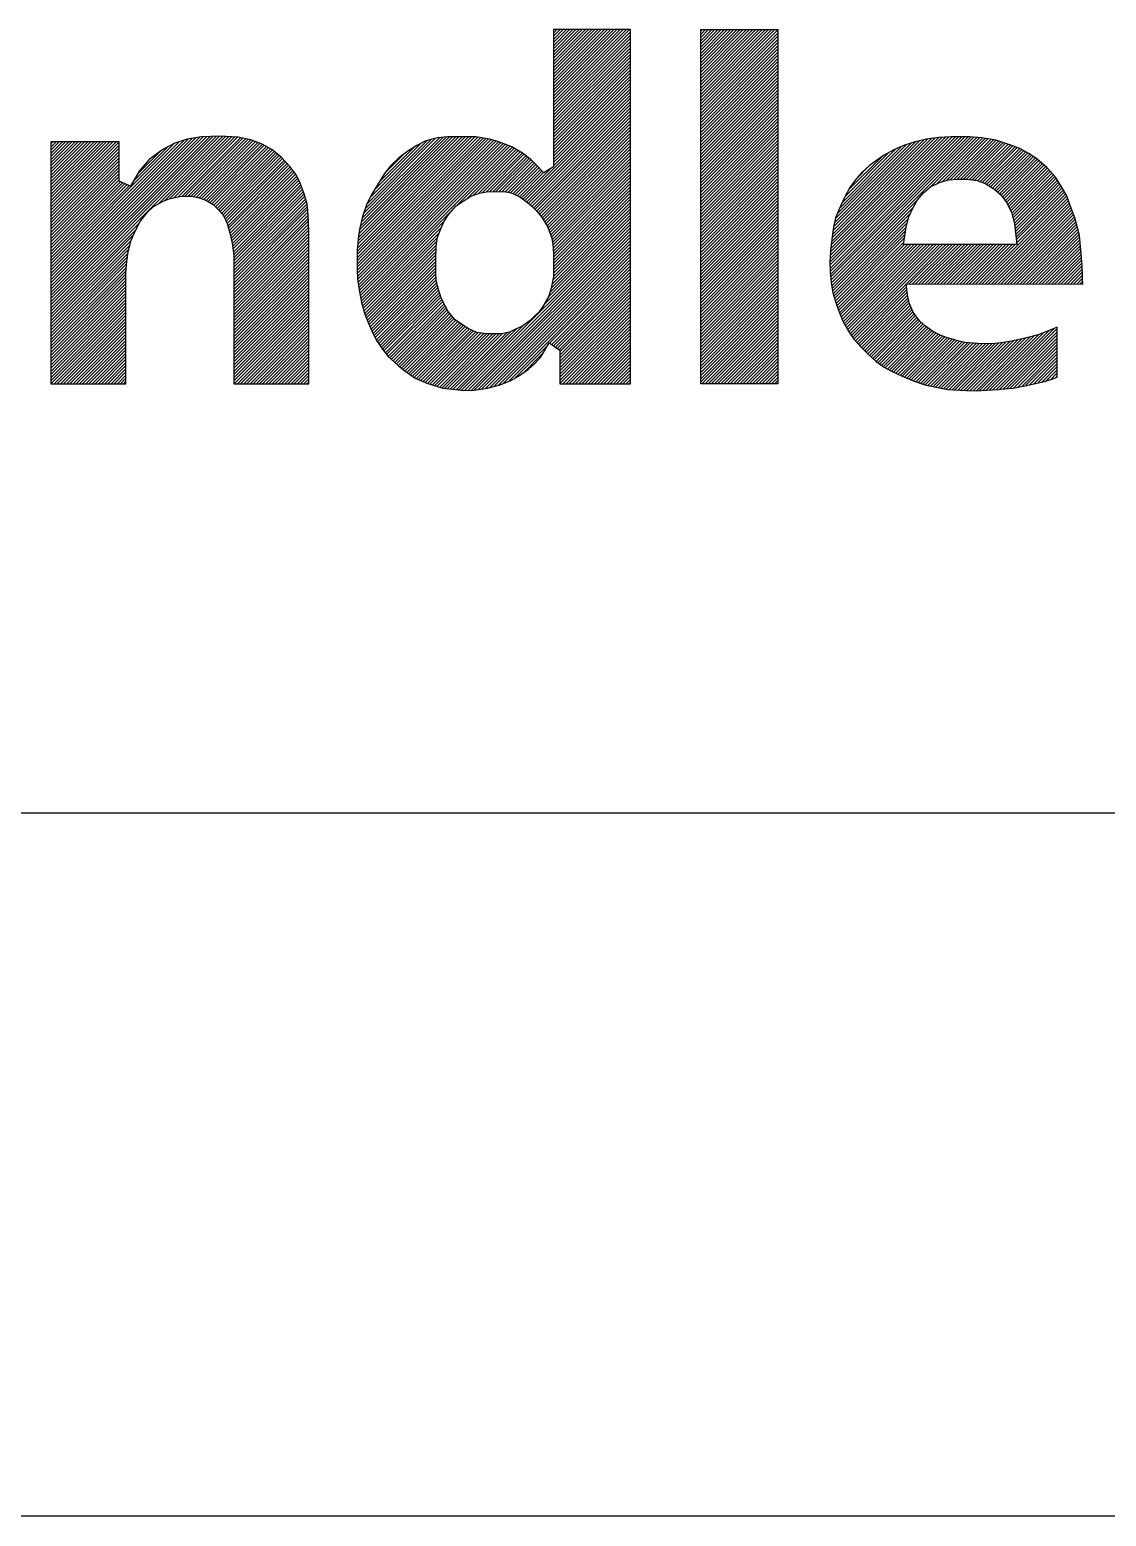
# Paper-space layout 'ldTemplatePARS001R3OrderA3BWPP03 (2)' of a CAD drawing. Header units: millimetres. Extents: x 302 to 722, y -383 to -86.
# Drawn here: x 646.81 to 654.46, y -383 to -372.43 of the extents above; entities that cross this region are included whole.
import ezdxf

# ---------------------------------------------------------------- set-up
doc = ezdxf.new("R2010")
doc.units = ezdxf.units.MM
for name, color, linetype in [('AM_9', 253, 'Continuous'), ('DXF', 7, 'Continuous'), ('DXF_FETT', 7, 'Continuous'), ('INF_F05_F08', 7, 'Continuous')]:
    doc.layers.add(name, color=color, linetype=linetype)
doc.layers.add('LDShaft-AM_0', color=7, linetype='Continuous', lineweight=50)
doc.layers.add('LDShaft-AM_6', color=2, linetype='Continuous', lineweight=35)

# ---------------------------------------------------------------- blocks, each defined once
blk = doc.blocks.new('LOGO_SCHINDLER_25MM')
at = {"layer": 'AM_9'}
for p, q in [((15.179, 6.906), (15.179, 5.931)), ((15.726, 6.906), (15.179, 6.906)), ((15.179, 6.366), (15.719, 6.906)), ((15.179, 6.388), (15.697, 6.906)), ((15.179, 6.411), (15.674, 6.906)), ((15.179, 6.433), (15.652, 6.906)), ((15.179, 6.456), (15.629, 6.906)), ((15.179, 6.478), (15.607, 6.906)), ((15.179, 6.5), (15.585, 6.906)), ((15.179, 6.523), (15.562, 6.906)), ((15.179, 6.545), (15.54, 6.906)), ((15.179, 6.568), (15.517, 6.906)), ((15.179, 6.59), (15.495, 6.906)), ((15.179, 6.613), (15.472, 6.906)), ((15.179, 6.635), (15.45, 6.906)), ((15.179, 6.658), (15.427, 6.906)), ((15.179, 6.68), (15.405, 6.906)), ((15.179, 6.703), (15.382, 6.906)), ((15.179, 6.725), (15.36, 6.906)), ((15.179, 6.747), (15.338, 6.906)), ((15.179, 6.77), (15.315, 6.906)), ((15.179, 6.792), (15.293, 6.906)), ((15.179, 6.815), (15.27, 6.906)), ((15.179, 6.837), (15.248, 6.906)), ((15.179, 6.86), (15.225, 6.906)), ((15.179, 6.882), (15.203, 6.906)), ((15.179, 6.905), (15.18, 6.906)), ((15.179, 6.343), (15.726, 6.89)), ((15.726, 4.389), (15.726, 6.906)), ((16.225, 4.389), (16.225, 6.906)), ((16.225, 6.906), (16.773, 6.906)), ((16.225, 6.378), (16.752, 6.906)), ((16.225, 6.401), (16.729, 6.906)), ((16.225, 6.423), (16.707, 6.906)), ((16.225, 6.446), (16.685, 6.906)), ((16.225, 6.468), (16.662, 6.906)), ((16.225, 6.491), (16.64, 6.906)), ((16.225, 6.513), (16.617, 6.906)), ((16.225, 6.535), (16.595, 6.906)), ((16.225, 6.558), (16.572, 6.906)), ((16.225, 6.58), (16.55, 6.906)), ((16.225, 6.603), (16.527, 6.906)), ((16.225, 6.625), (16.505, 6.906)), ((16.225, 6.648), (16.483, 6.906)), ((16.225, 6.67), (16.46, 6.906)), ((16.225, 6.693), (16.438, 6.906)), ((16.225, 6.715), (16.415, 6.906)), ((16.225, 6.737), (16.393, 6.906)), ((16.225, 6.76), (16.37, 6.906)), ((16.225, 6.782), (16.348, 6.906)), ((16.225, 6.805), (16.325, 6.906)), ((16.225, 6.827), (16.303, 6.906)), ((16.225, 6.85), (16.28, 6.906)), ((16.225, 6.872), (16.258, 6.906)), ((16.225, 6.895), (16.236, 6.906)), ((16.225, 6.356), (16.773, 6.904)), ((16.225, 6.333), (16.773, 6.882)), ((16.773, 6.906), (16.773, 4.389)), ((15.179, 6.321), (15.726, 6.867)), ((15.179, 6.298), (15.726, 6.845)), ((15.179, 6.276), (15.726, 6.822)), ((15.179, 6.254), (15.726, 6.8)), ((15.179, 6.231), (15.726, 6.777)), ((16.225, 6.311), (16.773, 6.859)), ((16.225, 6.288), (16.773, 6.837)), ((16.225, 6.266), (16.773, 6.814)), ((16.225, 6.244), (16.773, 6.792)), ((16.225, 6.221), (16.773, 6.769)), ((15.179, 6.209), (15.726, 6.755)), ((15.179, 6.186), (15.726, 6.732)), ((15.179, 6.164), (15.726, 6.71)), ((15.179, 6.141), (15.726, 6.687)), ((15.179, 6.119), (15.726, 6.665)), ((16.225, 6.199), (16.773, 6.747)), ((16.225, 6.176), (16.773, 6.724)), ((16.225, 6.154), (16.773, 6.702)), ((16.225, 6.131), (16.773, 6.68)), ((16.225, 6.109), (16.773, 6.657)), ((15.179, 6.096), (15.726, 6.643)), ((15.179, 6.074), (15.726, 6.62)), ((15.179, 6.051), (15.726, 6.598)), ((15.179, 6.029), (15.726, 6.575)), ((15.179, 6.007), (15.726, 6.553)), ((16.225, 6.086), (16.773, 6.635)), ((16.225, 6.064), (16.773, 6.612)), ((16.225, 6.042), (16.773, 6.59)), ((16.225, 6.019), (16.773, 6.567)), ((14.963, 5.7), (15.726, 6.463)), ((15.179, 5.984), (15.726, 6.53)), ((15.179, 5.962), (15.726, 6.508)), ((15.179, 5.939), (15.726, 6.485)), ((16.225, 5.997), (16.773, 6.545)), ((16.225, 5.974), (16.773, 6.522)), ((16.225, 5.952), (16.773, 6.5)), ((16.225, 5.929), (16.773, 6.477)), ((16.225, 5.907), (16.773, 6.455)), ((14.976, 5.691), (15.726, 6.441)), ((14.989, 5.681), (15.726, 6.418)), ((15.002, 5.672), (15.726, 6.396)), ((15.014, 5.662), (15.726, 6.373)), ((15.026, 5.652), (15.726, 6.351)), ((16.225, 5.884), (16.773, 6.433)), ((16.225, 5.862), (16.773, 6.41)), ((16.225, 5.839), (16.773, 6.388)), ((16.225, 5.817), (16.773, 6.365)), ((16.225, 5.795), (16.773, 6.343)), ((15.038, 5.64), (15.726, 6.328)), ((15.048, 5.629), (15.726, 6.306)), ((15.059, 5.617), (15.726, 6.283)), ((15.069, 5.605), (15.726, 6.261)), ((15.08, 5.592), (15.726, 6.238)), ((16.225, 5.772), (16.773, 6.32)), ((16.225, 5.75), (16.773, 6.298)), ((16.225, 5.727), (16.773, 6.275)), ((16.225, 5.705), (16.773, 6.253)), ((11.607, 4.949), (12.806, 6.148)), ((11.607, 4.926), (12.828, 6.147)), ((11.607, 4.971), (12.783, 6.147)), ((11.607, 4.994), (12.759, 6.146)), ((11.607, 5.016), (12.736, 6.145)), ((11.607, 5.038), (12.713, 6.144)), ((11.607, 5.061), (12.689, 6.143)), ((11.607, 5.083), (12.665, 6.141)), ((11.607, 5.106), (12.638, 6.137)), ((11.607, 5.128), (12.612, 6.133)), ((11.607, 5.151), (12.586, 6.129)), ((12.372, 5.669), (12.849, 6.146)), ((12.418, 5.692), (12.87, 6.145)), ((12.453, 5.705), (12.892, 6.144)), ((12.482, 5.711), (12.913, 6.142)), ((12.576, 6.128), (12.489, 6.099)), ((12.511, 5.718), (12.934, 6.141)), ((12.537, 5.721), (12.954, 6.138)), ((12.56, 5.723), (12.972, 6.135)), ((12.677, 6.143), (12.576, 6.128)), ((12.583, 5.723), (12.991, 6.131)), ((12.807, 6.148), (12.677, 6.143)), ((12.939, 6.141), (12.807, 6.148)), ((13.028, 6.123), (12.939, 6.141)), ((13.784, 5.307), (14.619, 6.143)), ((13.784, 5.33), (14.597, 6.143)), ((13.784, 5.285), (14.64, 6.141)), ((13.784, 5.262), (14.66, 6.138)), ((13.784, 5.24), (14.679, 6.135)), ((13.784, 5.217), (14.699, 6.132)), ((13.784, 5.195), (14.718, 6.129)), ((13.785, 5.353), (14.574, 6.143)), ((13.787, 5.378), (14.552, 6.143)), ((13.789, 5.402), (14.53, 6.143)), ((13.791, 5.426), (14.507, 6.143)), ((13.794, 5.452), (14.485, 6.143)), ((13.799, 5.48), (14.462, 6.143)), ((13.805, 5.508), (14.44, 6.143)), ((13.812, 5.537), (14.417, 6.142)), ((13.819, 5.567), (14.392, 6.14)), ((13.829, 5.599), (14.368, 6.138)), ((13.841, 5.633), (14.341, 6.134)), ((14.358, 6.137), (14.314, 6.128)), ((14.425, 6.143), (14.358, 6.137)), ((14.628, 6.143), (14.425, 6.143)), ((14.725, 6.128), (14.628, 6.143)), ((14.782, 6.112), (14.725, 6.128)), ((15.09, 5.58), (15.726, 6.216)), ((15.1, 5.568), (15.726, 6.194)), ((15.108, 5.554), (15.726, 6.171)), ((15.116, 5.54), (15.726, 6.149)), ((16.225, 5.682), (16.773, 6.23)), ((16.225, 5.66), (16.773, 6.208)), ((16.225, 5.637), (16.773, 6.186)), ((16.225, 5.615), (16.773, 6.163)), ((16.225, 5.592), (16.773, 6.141)), ((17.143, 5.231), (18.057, 6.145)), ((17.143, 5.254), (18.035, 6.145)), ((17.144, 5.187), (18.101, 6.145)), ((17.144, 5.209), (18.079, 6.145)), ((17.144, 5.277), (18.012, 6.145)), ((17.145, 5.3), (17.988, 6.144)), ((17.145, 5.324), (17.965, 6.143)), ((17.146, 5.166), (18.124, 6.145)), ((17.147, 5.146), (18.145, 6.143)), ((17.147, 5.348), (17.941, 6.141)), ((17.149, 5.125), (18.165, 6.141)), ((17.15, 5.373), (17.917, 6.14)), ((17.151, 5.105), (18.186, 6.139)), ((17.153, 5.398), (17.891, 6.136)), ((17.156, 5.424), (17.865, 6.133)), ((17.16, 5.451), (17.838, 6.129)), ((17.913, 6.14), (17.829, 6.127)), ((17.859, 5.791), (18.206, 6.137)), ((17.903, 5.811), (18.226, 6.135)), ((18.004, 6.145), (17.913, 6.14)), ((17.939, 5.825), (18.246, 6.132)), ((17.97, 5.834), (18.265, 6.129)), ((18.035, 6.145), (18.004, 6.145)), ((18.134, 6.144), (18.035, 6.145)), ((18.221, 6.136), (18.134, 6.144)), ((18.323, 6.12), (18.221, 6.136)), ((11.607, 5.173), (12.555, 6.121)), ((11.607, 5.196), (12.521, 6.11)), ((11.607, 6.108), (11.607, 5.856)), ((12.093, 6.108), (11.607, 6.108)), ((11.607, 5.622), (12.093, 6.108)), ((11.607, 5.645), (12.071, 6.108)), ((11.607, 5.667), (12.048, 6.108)), ((11.607, 5.69), (12.026, 6.108)), ((11.607, 5.712), (12.003, 6.108)), ((11.607, 5.734), (11.981, 6.108)), ((11.607, 5.757), (11.959, 6.108)), ((11.607, 5.779), (11.936, 6.108)), ((11.607, 5.802), (11.914, 6.108)), ((11.607, 5.824), (11.891, 6.108)), ((11.607, 5.847), (11.869, 6.108)), ((11.607, 5.869), (11.846, 6.108)), ((11.607, 5.892), (11.824, 6.108)), ((11.607, 5.914), (11.801, 6.108)), ((11.607, 5.937), (11.779, 6.108)), ((11.607, 5.959), (11.757, 6.108)), ((11.607, 5.981), (11.734, 6.108)), ((11.607, 6.004), (11.712, 6.108)), ((11.607, 6.026), (11.689, 6.108)), ((11.607, 6.049), (11.667, 6.108)), ((11.607, 6.071), (11.644, 6.108)), ((11.607, 6.094), (11.622, 6.108)), ((11.607, 5.218), (12.487, 6.098)), ((11.607, 5.6), (12.093, 6.086)), ((11.607, 5.577), (12.093, 6.064)), ((11.607, 5.555), (12.093, 6.041)), ((12.093, 5.829), (12.093, 6.108)), ((12.192, 5.826), (12.439, 6.073)), ((12.22, 5.876), (12.384, 6.04)), ((12.402, 6.053), (12.305, 5.982)), ((12.489, 6.099), (12.402, 6.053)), ((12.605, 5.722), (13.01, 6.127)), ((12.624, 5.719), (13.029, 6.123)), ((12.643, 5.715), (13.045, 6.117)), ((12.661, 5.711), (13.061, 6.111)), ((12.677, 5.705), (13.077, 6.105)), ((12.694, 5.698), (13.094, 6.099)), ((12.71, 5.692), (13.11, 6.092)), ((12.724, 5.684), (13.124, 6.084)), ((12.738, 5.675), (13.139, 6.076)), ((12.752, 5.667), (13.153, 6.068)), ((12.765, 5.658), (13.167, 6.06)), ((12.776, 5.646), (13.181, 6.051)), ((12.788, 5.635), (13.193, 6.041)), ((12.799, 5.624), (13.206, 6.031)), ((13.109, 6.093), (13.028, 6.123)), ((13.177, 6.055), (13.109, 6.093)), ((13.243, 6), (13.177, 6.055)), ((13.784, 5.173), (14.736, 6.125)), ((13.785, 5.151), (14.754, 6.12)), ((13.786, 5.13), (14.771, 6.115)), ((13.789, 5.11), (14.788, 6.109)), ((13.792, 5.091), (14.804, 6.103)), ((13.795, 5.071), (14.821, 6.097)), ((13.798, 5.052), (14.837, 6.091)), ((13.802, 5.033), (14.853, 6.084)), ((13.805, 5.014), (14.869, 6.078)), ((13.809, 4.995), (14.885, 6.071)), ((13.854, 5.669), (14.312, 6.127)), ((13.873, 5.711), (14.28, 6.117)), ((13.903, 5.763), (14.238, 6.098)), ((13.937, 5.82), (14.188, 6.07)), ((13.979, 5.884), (14.123, 6.028)), ((14.143, 6.043), (14.079, 5.996)), ((14.207, 6.082), (14.143, 6.043)), ((14.268, 6.114), (14.207, 6.082)), ((14.314, 6.128), (14.268, 6.114)), ((14.492, 5.656), (14.899, 6.063)), ((14.56, 5.702), (14.913, 6.054)), ((14.611, 5.73), (14.927, 6.046)), ((14.645, 5.742), (14.941, 6.038)), ((14.674, 5.749), (14.955, 6.029)), ((14.882, 6.073), (14.782, 6.112)), ((14.958, 6.027), (14.882, 6.073)), ((15.017, 5.982), (14.958, 6.027)), ((15.125, 5.526), (15.726, 6.126)), ((15.133, 5.512), (15.726, 6.104)), ((15.141, 5.497), (15.726, 6.081)), ((15.147, 5.48), (15.726, 6.059)), ((15.153, 5.464), (15.726, 6.036)), ((16.225, 5.57), (16.773, 6.118)), ((16.225, 5.548), (16.773, 6.096)), ((16.225, 5.525), (16.773, 6.073)), ((16.225, 5.503), (16.773, 6.051)), ((16.225, 5.48), (16.773, 6.028)), ((17.164, 5.477), (17.81, 6.123)), ((17.169, 5.504), (17.781, 6.117)), ((17.175, 5.533), (17.752, 6.11)), ((17.18, 5.561), (17.72, 6.1)), ((17.195, 5.597), (17.686, 6.089)), ((17.212, 5.637), (17.65, 6.075)), ((17.231, 5.678), (17.61, 6.058)), ((17.251, 5.721), (17.564, 6.034)), ((17.596, 6.051), (17.523, 6.011)), ((17.672, 6.084), (17.596, 6.051)), ((17.748, 6.109), (17.672, 6.084)), ((17.829, 6.127), (17.748, 6.109)), ((17.998, 5.839), (18.285, 6.126)), ((18.022, 5.841), (18.304, 6.123)), ((18.047, 5.843), (18.323, 6.12)), ((18.07, 5.844), (18.34, 6.114)), ((18.092, 5.844), (18.357, 6.109)), ((18.114, 5.843), (18.374, 6.103)), ((18.134, 5.841), (18.391, 6.098)), ((18.154, 5.838), (18.408, 6.092)), ((18.173, 5.835), (18.425, 6.086)), ((18.192, 5.831), (18.441, 6.08)), ((18.208, 5.825), (18.458, 6.074)), ((18.225, 5.819), (18.474, 6.068)), ((18.241, 5.813), (18.491, 6.062)), ((18.256, 5.806), (18.505, 6.055)), ((18.27, 5.797), (18.52, 6.047)), ((18.284, 5.788), (18.534, 6.038)), ((18.297, 5.779), (18.548, 6.03)), ((18.379, 6.102), (18.323, 6.12)), ((18.427, 6.086), (18.379, 6.102)), ((18.493, 6.062), (18.427, 6.086)), ((18.556, 6.026), (18.493, 6.062)), ((18.616, 5.986), (18.556, 6.026)), ((11.607, 5.532), (12.093, 6.019)), ((11.607, 5.51), (12.093, 5.996)), ((11.607, 5.487), (12.093, 5.974)), ((11.607, 5.465), (12.093, 5.951)), ((11.607, 5.443), (12.093, 5.929)), ((12.305, 5.982), (12.234, 5.901)), ((12.809, 5.612), (13.218, 6.021)), ((12.82, 5.6), (13.23, 6.011)), ((12.83, 5.588), (13.243, 6.001)), ((12.838, 5.574), (13.253, 5.989)), ((12.846, 5.559), (13.264, 5.977)), ((12.853, 5.544), (13.275, 5.966)), ((12.861, 5.529), (13.286, 5.954)), ((12.866, 5.511), (13.296, 5.942)), ((12.87, 5.494), (13.307, 5.931)), ((12.875, 5.476), (13.317, 5.918)), ((13.308, 5.93), (13.243, 6)), ((13.35, 5.874), (13.308, 5.93)), ((14.024, 5.94), (13.978, 5.883)), ((14.079, 5.996), (14.024, 5.94)), ((14.702, 5.754), (14.968, 6.02)), ((14.725, 5.754), (14.981, 6.01)), ((14.748, 5.754), (14.993, 6)), ((14.77, 5.755), (15.006, 5.99)), ((14.793, 5.755), (15.018, 5.98)), ((14.815, 5.755), (15.03, 5.969)), ((14.836, 5.753), (15.041, 5.958)), ((14.855, 5.749), (15.053, 5.947)), ((14.874, 5.746), (15.064, 5.936)), ((14.89, 5.74), (15.075, 5.925)), ((14.949, 5.709), (15.16, 5.919)), ((15.056, 5.944), (15.017, 5.982)), ((15.11, 5.889), (15.056, 5.944)), ((15.179, 5.931), (15.11, 5.889)), ((15.159, 5.447), (15.726, 6.014)), ((15.165, 5.431), (15.726, 5.991)), ((15.169, 5.412), (15.726, 5.969)), ((15.172, 5.393), (15.726, 5.947)), ((15.174, 5.373), (15.726, 5.924)), ((16.225, 5.458), (16.773, 6.006)), ((16.225, 5.435), (16.773, 5.984)), ((16.225, 5.413), (16.773, 5.961)), ((16.225, 5.39), (16.773, 5.939)), ((17.277, 5.769), (17.508, 6)), ((17.329, 5.843), (17.422, 5.937)), ((17.422, 5.937), (17.371, 5.894)), ((17.456, 5.963), (17.422, 5.937)), ((17.523, 6.011), (17.456, 5.963)), ((18.311, 5.77), (18.562, 6.022)), ((18.323, 5.76), (18.576, 6.013)), ((18.336, 5.75), (18.589, 6.004)), ((18.348, 5.74), (18.603, 5.995)), ((18.359, 5.729), (18.616, 5.986)), ((18.368, 5.716), (18.628, 5.975)), ((18.378, 5.703), (18.64, 5.965)), ((18.388, 5.69), (18.652, 5.954)), ((18.397, 5.677), (18.664, 5.944)), ((18.405, 5.662), (18.676, 5.933)), ((18.412, 5.647), (18.687, 5.922)), ((18.683, 5.926), (18.616, 5.986)), ((18.745, 5.858), (18.683, 5.926)), ((11.607, 5.42), (12.093, 5.907)), ((11.607, 5.398), (12.093, 5.884)), ((11.607, 5.375), (12.093, 5.862)), ((11.607, 5.856), (11.607, 4.389)), ((11.607, 5.353), (12.093, 5.839)), ((11.607, 5.33), (12.102, 5.825)), ((11.607, 5.308), (12.118, 5.819)), ((11.607, 5.285), (12.133, 5.812)), ((12.174, 5.794), (12.093, 5.829)), ((12.234, 5.901), (12.174, 5.794)), ((12.88, 5.458), (13.326, 5.905)), ((12.884, 5.439), (13.336, 5.892)), ((12.888, 5.421), (13.346, 5.879)), ((12.892, 5.403), (13.354, 5.865)), ((12.895, 5.384), (13.361, 5.85)), ((12.898, 5.364), (13.369, 5.835)), ((12.901, 5.345), (13.377, 5.82)), ((13.379, 5.816), (13.35, 5.874)), ((13.408, 5.739), (13.379, 5.816)), ((13.978, 5.883), (13.927, 5.803)), ((14.905, 5.732), (15.086, 5.913)), ((14.92, 5.725), (15.097, 5.902)), ((14.936, 5.718), (15.108, 5.89)), ((15.176, 5.352), (15.726, 5.902)), ((15.178, 5.331), (15.726, 5.879)), ((15.179, 5.311), (15.726, 5.857)), ((15.179, 5.288), (15.726, 5.834)), ((15.179, 5.265), (15.726, 5.812)), ((16.225, 5.368), (16.773, 5.916)), ((16.225, 5.346), (16.773, 5.894)), ((16.225, 5.323), (16.773, 5.871)), ((16.225, 5.301), (16.773, 5.849)), ((16.225, 5.278), (16.773, 5.826)), ((17.332, 5.848), (17.284, 5.783)), ((17.371, 5.894), (17.332, 5.848)), ((17.856, 5.789), (17.921, 5.82)), ((17.921, 5.82), (17.984, 5.838)), ((17.984, 5.838), (18.048, 5.844)), ((18.048, 5.844), (18.113, 5.844)), ((18.113, 5.844), (18.189, 5.833)), ((18.189, 5.833), (18.251, 5.809)), ((18.42, 5.633), (18.698, 5.91)), ((18.428, 5.618), (18.708, 5.898)), ((18.434, 5.602), (18.719, 5.887)), ((18.439, 5.584), (18.73, 5.875)), ((18.443, 5.566), (18.74, 5.863)), ((18.448, 5.548), (18.75, 5.85)), ((18.453, 5.531), (18.759, 5.837)), ((18.456, 5.511), (18.767, 5.823)), ((18.789, 5.788), (18.745, 5.858)), ((11.607, 5.263), (12.149, 5.805)), ((11.607, 5.241), (12.165, 5.798)), ((12.448, 5.704), (12.521, 5.72)), ((12.521, 5.72), (12.555, 5.723)), ((12.555, 5.723), (12.602, 5.723)), ((12.602, 5.723), (12.655, 5.713)), ((12.655, 5.713), (12.708, 5.693)), ((12.904, 5.325), (13.383, 5.804)), ((12.907, 5.306), (13.389, 5.788)), ((12.908, 5.284), (13.396, 5.772)), ((12.908, 5.262), (13.402, 5.756)), ((12.908, 5.239), (13.408, 5.74)), ((12.908, 5.217), (13.413, 5.722)), ((13.428, 5.666), (13.408, 5.739)), ((13.878, 5.721), (13.85, 5.66)), ((13.927, 5.803), (13.878, 5.721)), ((14.538, 5.687), (14.592, 5.723)), ((14.592, 5.723), (14.652, 5.744)), ((14.652, 5.744), (14.704, 5.754)), ((14.704, 5.754), (14.827, 5.755)), ((14.827, 5.755), (14.879, 5.745)), ((14.879, 5.745), (14.939, 5.717)), ((14.939, 5.717), (14.994, 5.678)), ((15.179, 5.243), (15.726, 5.789)), ((15.179, 5.22), (15.726, 5.767)), ((15.179, 5.198), (15.726, 5.745)), ((15.179, 5.175), (15.726, 5.722)), ((16.225, 5.256), (16.773, 5.804)), ((16.225, 5.233), (16.773, 5.781)), ((16.225, 5.211), (16.773, 5.759)), ((16.225, 5.188), (16.773, 5.737)), ((16.225, 5.166), (16.773, 5.714)), ((17.246, 5.712), (17.209, 5.631)), ((17.284, 5.783), (17.246, 5.712)), ((17.766, 5.697), (17.807, 5.747)), ((17.807, 5.747), (17.856, 5.789)), ((18.2, 5.098), (18.826, 5.724)), ((18.222, 5.098), (18.832, 5.708)), ((18.251, 5.809), (18.306, 5.774)), ((18.306, 5.774), (18.352, 5.737)), ((18.352, 5.737), (18.394, 5.682)), ((18.458, 5.491), (18.776, 5.809)), ((18.46, 5.471), (18.785, 5.795)), ((18.463, 5.451), (18.793, 5.782)), ((18.465, 5.431), (18.802, 5.767)), ((18.467, 5.411), (18.81, 5.753)), ((18.47, 5.391), (18.818, 5.739)), ((18.826, 5.725), (18.789, 5.788)), ((18.86, 5.629), (18.826, 5.725)), ((12.241, 5.542), (12.295, 5.608)), ((12.295, 5.608), (12.334, 5.647)), ((12.334, 5.647), (12.4, 5.685)), ((12.4, 5.685), (12.448, 5.704)), ((12.708, 5.693), (12.76, 5.663)), ((12.76, 5.663), (12.801, 5.622)), ((12.801, 5.622), (12.833, 5.584)), ((12.908, 5.195), (13.418, 5.704)), ((12.908, 5.172), (13.423, 5.687)), ((12.908, 5.15), (13.428, 5.669)), ((12.908, 5.127), (13.43, 5.649)), ((12.908, 5.105), (13.432, 5.629)), ((12.908, 5.083), (13.434, 5.608)), ((13.433, 5.624), (13.428, 5.666)), ((13.439, 5.543), (13.433, 5.624)), ((13.813, 4.977), (14.473, 5.637)), ((13.85, 5.66), (13.822, 5.579)), ((14.434, 5.594), (14.488, 5.653)), ((14.488, 5.653), (14.538, 5.687)), ((14.994, 5.678), (15.028, 5.65)), ((15.028, 5.65), (15.063, 5.613)), ((15.063, 5.613), (15.099, 5.569)), ((15.154, 5.039), (15.726, 5.61)), ((15.164, 5.071), (15.726, 5.632)), ((15.169, 5.098), (15.726, 5.655)), ((15.174, 5.125), (15.726, 5.677)), ((15.178, 5.152), (15.726, 5.7)), ((16.225, 5.143), (16.773, 5.692)), ((16.225, 5.121), (16.773, 5.669)), ((16.225, 5.099), (16.773, 5.647)), ((16.225, 5.076), (16.773, 5.624)), ((16.225, 5.054), (16.773, 5.602)), ((17.155, 5.086), (17.766, 5.697)), ((17.158, 5.067), (17.735, 5.643)), ((17.161, 5.047), (17.715, 5.601)), ((17.209, 5.631), (17.182, 5.568)), ((17.703, 5.575), (17.734, 5.643)), ((17.734, 5.643), (17.766, 5.697)), ((18.245, 5.098), (18.838, 5.691)), ((18.267, 5.098), (18.844, 5.675)), ((18.29, 5.098), (18.85, 5.658)), ((18.312, 5.098), (18.856, 5.642)), ((18.335, 5.098), (18.862, 5.625)), ((18.357, 5.098), (18.868, 5.609)), ((18.394, 5.682), (18.432, 5.609)), ((18.432, 5.609), (18.454, 5.525)), ((18.883, 5.568), (18.86, 5.629)), ((11.607, 4.904), (12.237, 5.534)), ((12.207, 5.474), (12.241, 5.542)), ((12.833, 5.584), (12.861, 5.529)), ((12.861, 5.529), (12.879, 5.461)), ((12.908, 5.06), (13.436, 5.587)), ((12.908, 5.038), (13.437, 5.566)), ((12.908, 5.015), (13.439, 5.546)), ((12.908, 4.993), (13.439, 5.524)), ((12.908, 4.97), (13.44, 5.502)), ((13.441, 5.459), (13.439, 5.543)), ((13.803, 5.497), (13.792, 5.439)), ((13.822, 5.579), (13.803, 5.497)), ((13.817, 4.959), (14.403, 5.545)), ((13.822, 4.941), (14.384, 5.503)), ((14.378, 5.49), (14.399, 5.539)), ((14.399, 5.539), (14.434, 5.594)), ((14.526, 4.343), (15.726, 5.542)), ((14.548, 4.343), (15.726, 5.52)), ((14.57, 4.342), (15.726, 5.498)), ((15.099, 5.569), (15.138, 5.503)), ((15.106, 4.945), (15.726, 5.565)), ((15.138, 5.503), (15.167, 5.424)), ((15.144, 5.006), (15.726, 5.587)), ((16.225, 5.031), (16.773, 5.579)), ((16.225, 5.009), (16.773, 5.557)), ((16.225, 4.986), (16.773, 5.535)), ((16.225, 4.964), (16.773, 5.512)), ((17.165, 5.029), (17.7, 5.564)), ((17.182, 5.568), (17.166, 5.487)), ((17.17, 5.012), (17.692, 5.533)), ((17.176, 4.994), (17.684, 5.503)), ((17.665, 5.38), (17.684, 5.502)), ((17.684, 5.502), (17.703, 5.575)), ((18.38, 5.098), (18.874, 5.593)), ((18.402, 5.098), (18.88, 5.576)), ((18.424, 5.098), (18.885, 5.559)), ((18.447, 5.098), (18.89, 5.541)), ((18.454, 5.525), (18.471, 5.38)), ((18.469, 5.098), (18.894, 5.523)), ((18.492, 5.098), (18.899, 5.506)), ((18.915, 5.442), (18.883, 5.568)), ((11.607, 4.881), (12.215, 5.489)), ((11.607, 4.859), (12.195, 5.447)), ((11.607, 4.836), (12.178, 5.408)), ((12.157, 5.326), (12.179, 5.41)), ((12.179, 5.41), (12.207, 5.474)), ((12.879, 5.461), (12.895, 5.389)), ((12.895, 5.389), (12.908, 5.301)), ((12.908, 4.948), (13.44, 5.48)), ((12.908, 4.925), (13.441, 5.458)), ((12.908, 4.903), (13.441, 5.435)), ((12.908, 4.88), (13.441, 5.413)), ((12.908, 4.858), (13.441, 5.391)), ((13.441, 5.421), (13.441, 5.459)), ((13.441, 4.389), (13.441, 5.421)), ((13.792, 5.439), (13.784, 5.338)), ((13.827, 4.924), (14.368, 5.465)), ((13.832, 4.906), (14.355, 5.429)), ((13.837, 4.889), (14.35, 5.402)), ((14.344, 5.368), (14.355, 5.432)), ((14.355, 5.432), (14.378, 5.49)), ((14.593, 4.342), (15.726, 5.475)), ((14.618, 4.345), (15.726, 5.453)), ((14.644, 4.348), (15.726, 5.43)), ((14.67, 4.352), (15.726, 5.408)), ((15.167, 5.424), (15.174, 5.379)), ((16.225, 4.941), (16.773, 5.49)), ((16.225, 4.919), (16.773, 5.467)), ((16.225, 4.897), (16.773, 5.445)), ((16.225, 4.874), (16.773, 5.422)), ((16.225, 4.852), (16.773, 5.4)), ((17.155, 5.415), (17.146, 5.334)), ((17.166, 5.487), (17.155, 5.415)), ((17.181, 4.977), (17.68, 5.476)), ((17.186, 4.96), (17.676, 5.45)), ((17.192, 4.943), (17.671, 5.423)), ((17.198, 4.927), (17.667, 5.396)), ((18.514, 5.098), (18.904, 5.488)), ((18.537, 5.098), (18.908, 5.47)), ((18.559, 5.098), (18.913, 5.452)), ((18.581, 5.098), (18.916, 5.433)), ((18.604, 5.098), (18.918, 5.413)), ((18.626, 5.098), (18.921, 5.392)), ((18.926, 5.338), (18.915, 5.442)), ((11.607, 4.814), (12.17, 5.377)), ((11.607, 4.792), (12.163, 5.347)), ((11.607, 4.769), (12.156, 5.318)), ((11.607, 4.747), (12.152, 5.292)), ((12.148, 5.259), (12.157, 5.326)), ((12.908, 4.836), (13.441, 5.368)), ((12.908, 4.813), (13.441, 5.346)), ((12.908, 4.791), (13.441, 5.323)), ((12.908, 5.301), (12.908, 5.217)), ((12.908, 4.768), (13.441, 5.301)), ((13.784, 5.338), (13.783, 5.2)), ((13.843, 4.873), (14.345, 5.374)), ((13.85, 4.857), (14.343, 5.35)), ((13.857, 4.841), (14.343, 5.327)), ((13.863, 4.825), (14.343, 5.305)), ((14.342, 5.265), (14.344, 5.368)), ((14.696, 4.355), (15.726, 5.385)), ((14.724, 4.361), (15.726, 5.363)), ((14.754, 4.369), (15.726, 5.34)), ((14.785, 4.377), (15.726, 5.318)), ((14.82, 4.39), (15.726, 5.296)), ((15.174, 5.379), (15.179, 5.313)), ((15.179, 5.313), (15.179, 5.229)), ((16.225, 4.829), (16.773, 5.377)), ((16.225, 4.807), (16.773, 5.355)), ((16.225, 4.784), (16.773, 5.332)), ((16.225, 4.762), (16.773, 5.31)), ((16.225, 4.739), (16.773, 5.288)), ((17.146, 5.334), (17.143, 5.255)), ((17.203, 4.91), (17.673, 5.38)), ((17.21, 4.894), (17.696, 5.38)), ((17.216, 4.878), (17.718, 5.38)), ((17.223, 4.862), (17.741, 5.38)), ((17.229, 4.846), (17.763, 5.38)), ((17.236, 4.83), (17.785, 5.38)), ((17.244, 4.816), (17.808, 5.38)), ((17.252, 4.801), (17.83, 5.38)), ((17.26, 4.787), (17.853, 5.38)), ((17.268, 4.773), (17.875, 5.38)), ((17.277, 4.759), (17.898, 5.38)), ((17.286, 4.745), (17.92, 5.38)), ((17.295, 4.732), (17.943, 5.38)), ((17.304, 4.718), (17.965, 5.38)), ((18.471, 5.38), (17.665, 5.38)), ((17.706, 5.099), (17.987, 5.38)), ((17.729, 5.099), (18.01, 5.38)), ((17.751, 5.099), (18.032, 5.38)), ((17.774, 5.099), (18.055, 5.38)), ((17.796, 5.099), (18.077, 5.38)), ((17.819, 5.099), (18.1, 5.38)), ((17.841, 5.099), (18.122, 5.38)), ((17.863, 5.099), (18.145, 5.38)), ((17.886, 5.099), (18.167, 5.38)), ((17.908, 5.099), (18.19, 5.38)), ((17.931, 5.099), (18.212, 5.38)), ((17.953, 5.099), (18.234, 5.38)), ((17.976, 5.099), (18.257, 5.38)), ((17.998, 5.099), (18.279, 5.38)), ((18.021, 5.099), (18.302, 5.38)), ((18.043, 5.098), (18.324, 5.38)), ((18.065, 5.098), (18.347, 5.38)), ((18.088, 5.098), (18.369, 5.38)), ((18.11, 5.098), (18.392, 5.38)), ((18.133, 5.098), (18.414, 5.38)), ((18.155, 5.098), (18.437, 5.38)), ((18.178, 5.098), (18.459, 5.38)), ((18.649, 5.098), (18.923, 5.372)), ((18.671, 5.098), (18.925, 5.352)), ((18.694, 5.098), (18.927, 5.331)), ((18.716, 5.098), (18.929, 5.311)), ((18.739, 5.098), (18.931, 5.29)), ((18.933, 5.256), (18.926, 5.338)), ((11.607, 4.724), (12.148, 5.266)), ((11.607, 4.702), (12.146, 5.241)), ((11.607, 4.679), (12.144, 5.216)), ((11.607, 4.657), (12.142, 5.192)), ((12.141, 5.181), (12.148, 5.259)), ((12.141, 4.389), (12.141, 5.181)), ((12.908, 4.746), (13.441, 5.278)), ((12.908, 4.723), (13.441, 5.256)), ((12.908, 4.701), (13.441, 5.233)), ((12.908, 5.217), (12.908, 4.389)), ((12.908, 4.678), (13.441, 5.211)), ((12.908, 4.656), (13.441, 5.188)), ((13.783, 5.2), (13.786, 5.132)), ((13.87, 4.81), (14.342, 5.282)), ((13.877, 4.794), (14.342, 5.259)), ((13.883, 4.778), (14.342, 5.236)), ((13.89, 4.762), (14.342, 5.214)), ((13.898, 4.747), (14.342, 5.192)), ((14.342, 5.181), (14.342, 5.265)), ((14.345, 5.121), (14.342, 5.181)), ((14.858, 4.406), (15.726, 5.273)), ((15.151, 4.677), (15.726, 5.251)), ((15.165, 4.667), (15.726, 5.228)), ((15.179, 5.229), (15.178, 5.151)), ((15.178, 4.658), (15.726, 5.206)), ((15.192, 4.649), (15.726, 5.183)), ((16.225, 4.717), (16.773, 5.265)), ((16.225, 4.694), (16.773, 5.243)), ((16.225, 4.672), (16.773, 5.22)), ((16.225, 4.65), (16.773, 5.198)), ((17.143, 5.255), (17.144, 5.185)), ((17.144, 5.185), (17.151, 5.108)), ((18.761, 5.098), (18.932, 5.269)), ((18.783, 5.098), (18.934, 5.248)), ((18.806, 5.098), (18.935, 5.227)), ((18.828, 5.098), (18.936, 5.206)), ((18.851, 5.098), (18.937, 5.184)), ((18.937, 5.173), (18.933, 5.256)), ((11.607, 4.634), (12.141, 5.169)), ((11.607, 4.612), (12.141, 5.146)), ((11.607, 4.589), (12.141, 5.124)), ((11.607, 4.567), (12.141, 5.101)), ((11.607, 4.545), (12.141, 5.079)), ((12.908, 4.634), (13.441, 5.166)), ((12.908, 4.611), (13.441, 5.144)), ((12.908, 4.589), (13.441, 5.121)), ((12.908, 4.566), (13.441, 5.099)), ((12.908, 4.544), (13.441, 5.076)), ((13.786, 5.132), (13.8, 5.042)), ((13.905, 4.732), (14.342, 5.17)), ((13.912, 4.717), (14.344, 5.148)), ((13.92, 4.702), (14.345, 5.127)), ((13.928, 4.688), (14.349, 5.108)), ((13.937, 4.675), (14.353, 5.091)), ((13.946, 4.661), (14.358, 5.073)), ((14.361, 5.059), (14.345, 5.121)), ((15.178, 5.151), (15.163, 5.068)), ((15.205, 4.64), (15.726, 5.161)), ((15.218, 4.631), (15.726, 5.138)), ((15.224, 4.615), (15.726, 5.116)), ((15.224, 4.592), (15.726, 5.093)), ((16.225, 4.627), (16.773, 5.175)), ((16.225, 4.605), (16.773, 5.153)), ((16.225, 4.582), (16.773, 5.13)), ((16.225, 4.56), (16.773, 5.108)), ((16.225, 4.537), (16.773, 5.086)), ((17.151, 5.108), (17.163, 5.036)), ((17.313, 4.705), (17.687, 5.079)), ((17.685, 5.099), (18.939, 5.098)), ((17.694, 5.019), (17.685, 5.099)), ((18.873, 5.098), (18.938, 5.162)), ((18.896, 5.098), (18.938, 5.14)), ((18.918, 5.098), (18.938, 5.118)), ((18.938, 5.14), (18.937, 5.173)), ((18.939, 5.098), (18.938, 5.14)), ((11.607, 4.522), (12.141, 5.056)), ((11.607, 4.5), (12.141, 5.034)), ((11.607, 4.477), (12.141, 5.012)), ((11.607, 4.455), (12.141, 4.989)), ((11.607, 4.432), (12.141, 4.967)), ((12.908, 4.521), (13.441, 5.054)), ((12.908, 4.499), (13.441, 5.031)), ((12.908, 4.476), (13.441, 5.009)), ((12.908, 4.454), (13.441, 4.986)), ((13.8, 5.042), (13.815, 4.967)), ((13.815, 4.967), (13.839, 4.883)), ((13.955, 4.648), (14.362, 5.055)), ((13.964, 4.635), (14.368, 5.038)), ((13.974, 4.622), (14.373, 5.021)), ((13.984, 4.609), (14.379, 5.004)), ((13.993, 4.596), (14.386, 4.988)), ((14.003, 4.583), (14.393, 4.973)), ((14.381, 4.998), (14.361, 5.059)), ((14.411, 4.938), (14.381, 4.998)), ((15.144, 5.006), (15.102, 4.939)), ((15.163, 5.068), (15.144, 5.006)), ((15.224, 4.57), (15.726, 5.071)), ((15.224, 4.547), (15.726, 5.049)), ((15.224, 4.525), (15.726, 5.026)), ((15.224, 4.502), (15.726, 5.004)), ((15.224, 4.48), (15.726, 4.981)), ((16.225, 4.515), (16.773, 5.063)), ((16.225, 4.492), (16.773, 5.041)), ((16.225, 4.47), (16.773, 5.018)), ((16.225, 4.448), (16.773, 4.996)), ((16.225, 4.425), (16.773, 4.973)), ((17.163, 5.036), (17.184, 4.967)), ((17.184, 4.967), (17.205, 4.904)), ((17.323, 4.693), (17.689, 5.059)), ((17.334, 4.681), (17.691, 5.039)), ((17.345, 4.67), (17.694, 5.018)), ((17.355, 4.658), (17.698, 5)), ((17.366, 4.646), (17.702, 4.982)), ((17.708, 4.957), (17.694, 5.019)), ((11.607, 4.41), (12.141, 4.944)), ((11.608, 4.389), (12.141, 4.922)), ((11.631, 4.389), (12.141, 4.899)), ((11.653, 4.389), (12.141, 4.877)), ((12.908, 4.431), (13.441, 4.964)), ((12.908, 4.409), (13.441, 4.942)), ((12.91, 4.389), (13.441, 4.919)), ((12.933, 4.389), (13.441, 4.897)), ((12.955, 4.389), (13.441, 4.874)), ((13.839, 4.883), (13.863, 4.825)), ((14.015, 4.573), (14.401, 4.958)), ((14.027, 4.563), (14.408, 4.943)), ((14.039, 4.552), (14.416, 4.929)), ((14.051, 4.541), (14.424, 4.914)), ((14.062, 4.53), (14.432, 4.9)), ((14.074, 4.519), (14.442, 4.888)), ((14.086, 4.509), (14.453, 4.876)), ((14.099, 4.499), (14.463, 4.864)), ((14.43, 4.903), (14.411, 4.938)), ((14.48, 4.844), (14.43, 4.903)), ((15.049, 4.875), (15.014, 4.839)), ((15.076, 4.901), (15.049, 4.875)), ((15.102, 4.939), (15.076, 4.901)), ((15.224, 4.458), (15.726, 4.959)), ((15.224, 4.435), (15.726, 4.936)), ((15.224, 4.413), (15.726, 4.914)), ((15.224, 4.39), (15.726, 4.891)), ((15.245, 4.389), (15.726, 4.869)), ((16.225, 4.403), (16.773, 4.951)), ((16.233, 4.389), (16.773, 4.928)), ((16.256, 4.389), (16.773, 4.906)), ((16.278, 4.389), (16.773, 4.883)), ((16.3, 4.389), (16.773, 4.861)), ((17.205, 4.904), (17.236, 4.829)), ((17.377, 4.635), (17.706, 4.964)), ((17.389, 4.624), (17.712, 4.947)), ((17.4, 4.613), (17.719, 4.931)), ((17.412, 4.602), (17.726, 4.916)), ((17.423, 4.591), (17.732, 4.9)), ((17.435, 4.58), (17.742, 4.887)), ((17.447, 4.569), (17.751, 4.874)), ((17.458, 4.559), (17.761, 4.861)), ((17.733, 4.899), (17.708, 4.957)), ((17.779, 4.837), (17.733, 4.899)), ((11.676, 4.389), (12.141, 4.854)), ((11.698, 4.389), (12.141, 4.832)), ((11.721, 4.389), (12.141, 4.81)), ((11.743, 4.389), (12.141, 4.787)), ((11.765, 4.389), (12.141, 4.765)), ((12.978, 4.389), (13.441, 4.852)), ((13, 4.389), (13.441, 4.829)), ((13.023, 4.389), (13.441, 4.807)), ((13.045, 4.389), (13.441, 4.784)), ((13.068, 4.389), (13.441, 4.762)), ((13.863, 4.825), (13.888, 4.766)), ((13.888, 4.766), (13.922, 4.697)), ((14.111, 4.49), (14.474, 4.852)), ((14.124, 4.48), (14.485, 4.841)), ((14.137, 4.47), (14.498, 4.832)), ((14.15, 4.461), (14.512, 4.822)), ((14.163, 4.452), (14.525, 4.813)), ((14.176, 4.442), (14.538, 4.804)), ((14.189, 4.433), (14.551, 4.795)), ((14.204, 4.425), (14.565, 4.786)), ((14.22, 4.419), (14.579, 4.778)), ((14.236, 4.412), (14.595, 4.771)), ((14.252, 4.405), (14.611, 4.765)), ((14.267, 4.399), (14.627, 4.758)), ((14.466, 4.35), (14.878, 4.763)), ((14.539, 4.803), (14.48, 4.844)), ((14.486, 4.347), (14.919, 4.781)), ((14.505, 4.345), (14.961, 4.801)), ((14.572, 4.781), (14.539, 4.803)), ((14.635, 4.754), (14.572, 4.781)), ((14.867, 4.757), (14.808, 4.744)), ((14.908, 4.777), (14.867, 4.757)), ((14.954, 4.795), (14.908, 4.777)), ((15.014, 4.839), (14.954, 4.795)), ((15.268, 4.389), (15.726, 4.847)), ((15.29, 4.389), (15.726, 4.824)), ((15.313, 4.389), (15.726, 4.802)), ((15.335, 4.389), (15.726, 4.779)), ((15.358, 4.389), (15.726, 4.757)), ((16.323, 4.389), (16.773, 4.839)), ((16.345, 4.389), (16.773, 4.816)), ((16.368, 4.389), (16.773, 4.794)), ((16.39, 4.389), (16.773, 4.771)), ((17.236, 4.829), (17.274, 4.763)), ((17.274, 4.763), (17.313, 4.705)), ((17.47, 4.548), (17.77, 4.848)), ((17.483, 4.538), (17.78, 4.836)), ((17.496, 4.529), (17.792, 4.825)), ((17.509, 4.519), (17.804, 4.814)), ((17.522, 4.51), (17.815, 4.803)), ((17.536, 4.502), (17.828, 4.793)), ((17.551, 4.494), (17.841, 4.784)), ((17.566, 4.486), (17.854, 4.774)), ((17.58, 4.479), (17.867, 4.765)), ((17.595, 4.471), (17.881, 4.757)), ((17.821, 4.798), (17.779, 4.837)), ((17.871, 4.762), (17.821, 4.798)), ((17.927, 4.734), (17.871, 4.762)), ((18.277, 4.345), (18.699, 4.766)), ((18.301, 4.347), (18.737, 4.782)), ((18.325, 4.348), (18.758, 4.781)), ((18.35, 4.35), (18.758, 4.759)), ((18.713, 4.772), (18.622, 4.738)), ((18.758, 4.792), (18.713, 4.772)), ((18.758, 4.436), (18.758, 4.792)), ((11.788, 4.389), (12.141, 4.742)), ((11.81, 4.389), (12.141, 4.72)), ((11.833, 4.389), (12.141, 4.697)), ((11.855, 4.389), (12.141, 4.675)), ((11.878, 4.389), (12.141, 4.652)), ((13.09, 4.389), (13.441, 4.739)), ((13.112, 4.389), (13.441, 4.717)), ((13.135, 4.389), (13.441, 4.695)), ((13.157, 4.389), (13.441, 4.672)), ((13.18, 4.389), (13.441, 4.65)), ((13.922, 4.697), (13.963, 4.636)), ((14.284, 4.392), (14.644, 4.753)), ((14.301, 4.387), (14.664, 4.75)), ((14.318, 4.382), (14.683, 4.747)), ((14.335, 4.377), (14.703, 4.744)), ((14.352, 4.371), (14.725, 4.744)), ((14.37, 4.366), (14.747, 4.744)), ((14.387, 4.361), (14.77, 4.744)), ((14.406, 4.357), (14.792, 4.744)), ((14.426, 4.355), (14.816, 4.746)), ((14.446, 4.352), (14.846, 4.752)), ((14.706, 4.744), (14.635, 4.754)), ((14.808, 4.744), (14.706, 4.744)), ((14.904, 4.429), (15.14, 4.665)), ((15.09, 4.584), (15.148, 4.679)), ((15.148, 4.679), (15.224, 4.627)), ((15.38, 4.389), (15.726, 4.734)), ((15.402, 4.389), (15.726, 4.712)), ((15.425, 4.389), (15.726, 4.689)), ((15.447, 4.389), (15.726, 4.667)), ((16.413, 4.389), (16.773, 4.749)), ((16.435, 4.389), (16.773, 4.726)), ((16.458, 4.389), (16.773, 4.704)), ((16.48, 4.389), (16.773, 4.681)), ((16.503, 4.389), (16.773, 4.659)), ((17.313, 4.705), (17.366, 4.646)), ((17.61, 4.464), (17.896, 4.749)), ((17.625, 4.456), (17.911, 4.742)), ((17.641, 4.449), (17.926, 4.734)), ((17.656, 4.442), (17.942, 4.728)), ((17.672, 4.435), (17.958, 4.722)), ((17.688, 4.429), (17.975, 4.716)), ((17.704, 4.422), (17.992, 4.711)), ((17.72, 4.416), (18.01, 4.706)), ((17.736, 4.41), (18.027, 4.701)), ((17.752, 4.404), (18.045, 4.696)), ((17.769, 4.398), (18.063, 4.692)), ((17.786, 4.392), (18.081, 4.687)), ((17.803, 4.387), (18.099, 4.683)), ((17.82, 4.382), (18.12, 4.681)), ((17.838, 4.377), (18.14, 4.679)), ((17.856, 4.373), (18.161, 4.677)), ((17.875, 4.369), (18.181, 4.676)), ((17.893, 4.365), (18.203, 4.675)), ((17.912, 4.361), (18.225, 4.674)), ((17.978, 4.715), (17.927, 4.734)), ((17.931, 4.357), (18.247, 4.674)), ((17.95, 4.354), (18.27, 4.674)), ((17.968, 4.35), (18.292, 4.674)), ((18.021, 4.703), (17.978, 4.715)), ((17.989, 4.348), (18.316, 4.676)), ((18.01, 4.347), (18.341, 4.678)), ((18.051, 4.694), (18.021, 4.703)), ((18.031, 4.345), (18.366, 4.681)), ((18.102, 4.683), (18.051, 4.694)), ((18.052, 4.344), (18.392, 4.684)), ((18.073, 4.343), (18.42, 4.69)), ((18.094, 4.342), (18.448, 4.695)), ((18.193, 4.675), (18.102, 4.683)), ((18.116, 4.341), (18.477, 4.702)), ((18.138, 4.341), (18.506, 4.708)), ((18.16, 4.34), (18.535, 4.715)), ((18.183, 4.34), (18.566, 4.723)), ((18.295, 4.674), (18.193, 4.675)), ((18.206, 4.341), (18.596, 4.731)), ((18.23, 4.342), (18.627, 4.74)), ((18.253, 4.343), (18.663, 4.753)), ((18.337, 4.677), (18.295, 4.674)), ((18.389, 4.684), (18.337, 4.677)), ((18.375, 4.352), (18.758, 4.736)), ((18.433, 4.692), (18.389, 4.684)), ((18.399, 4.355), (18.758, 4.714)), ((18.424, 4.357), (18.758, 4.691)), ((18.53, 4.714), (18.433, 4.692)), ((18.45, 4.36), (18.758, 4.669)), ((18.622, 4.738), (18.53, 4.714)), ((11.9, 4.389), (12.141, 4.63)), ((11.923, 4.389), (12.141, 4.607)), ((11.945, 4.389), (12.141, 4.585)), ((11.967, 4.389), (12.141, 4.563)), ((13.202, 4.389), (13.441, 4.627)), ((13.225, 4.389), (13.441, 4.605)), ((13.247, 4.389), (13.441, 4.582)), ((13.27, 4.389), (13.441, 4.56)), ((13.963, 4.636), (14.003, 4.584)), ((14.003, 4.584), (14.044, 4.548)), ((14.044, 4.548), (14.077, 4.516)), ((14.967, 4.47), (15.104, 4.607)), ((15.047, 4.534), (15.09, 4.584)), ((15.224, 4.627), (15.224, 4.389)), ((15.47, 4.389), (15.726, 4.644)), ((15.492, 4.389), (15.726, 4.622)), ((15.515, 4.389), (15.726, 4.6)), ((15.537, 4.389), (15.726, 4.577)), ((15.56, 4.389), (15.726, 4.555)), ((16.525, 4.389), (16.773, 4.636)), ((16.547, 4.389), (16.773, 4.614)), ((16.57, 4.389), (16.773, 4.592)), ((16.592, 4.389), (16.773, 4.569)), ((16.615, 4.389), (16.773, 4.547)), ((17.366, 4.646), (17.42, 4.594)), ((17.42, 4.594), (17.469, 4.549)), ((17.469, 4.549), (17.523, 4.509)), ((18.477, 4.365), (18.758, 4.646)), ((18.505, 4.37), (18.758, 4.624)), ((18.532, 4.376), (18.758, 4.601)), ((18.561, 4.382), (18.758, 4.579)), ((18.589, 4.387), (18.758, 4.556)), ((11.99, 4.389), (12.141, 4.54)), ((12.012, 4.389), (12.141, 4.518)), ((12.035, 4.389), (12.141, 4.495)), ((12.057, 4.389), (12.141, 4.473)), ((12.08, 4.389), (12.141, 4.45)), ((13.292, 4.389), (13.441, 4.537)), ((13.315, 4.389), (13.441, 4.515)), ((13.337, 4.389), (13.441, 4.493)), ((13.359, 4.389), (13.441, 4.47)), ((13.382, 4.389), (13.441, 4.448)), ((14.077, 4.516), (14.123, 4.481)), ((14.123, 4.481), (14.195, 4.429)), ((14.875, 4.413), (14.929, 4.444)), ((14.929, 4.444), (15, 4.492)), ((15, 4.492), (15.047, 4.534)), ((15.582, 4.389), (15.726, 4.532)), ((15.604, 4.389), (15.726, 4.51)), ((15.627, 4.389), (15.726, 4.487)), ((15.649, 4.389), (15.726, 4.465)), ((15.672, 4.389), (15.726, 4.442)), ((16.637, 4.389), (16.773, 4.524)), ((16.66, 4.389), (16.773, 4.502)), ((16.682, 4.389), (16.773, 4.479)), ((16.705, 4.389), (16.773, 4.457)), ((17.523, 4.509), (17.584, 4.477)), ((17.584, 4.477), (17.655, 4.442)), ((17.655, 4.442), (17.74, 4.408)), ((18.618, 4.394), (18.758, 4.534)), ((18.648, 4.401), (18.758, 4.512)), ((18.678, 4.409), (18.758, 4.489)), ((18.711, 4.419), (18.758, 4.467)), ((18.744, 4.43), (18.758, 4.444)), ((11.607, 4.389), (12.141, 4.389)), ((12.102, 4.389), (12.141, 4.428)), ((12.125, 4.389), (12.141, 4.405)), ((12.908, 4.389), (13.441, 4.389)), ((13.404, 4.389), (13.441, 4.425)), ((13.427, 4.389), (13.441, 4.403)), ((14.195, 4.429), (14.279, 4.394)), ((14.279, 4.394), (14.393, 4.359)), ((14.393, 4.359), (14.523, 4.343)), ((14.523, 4.343), (14.599, 4.342)), ((14.599, 4.342), (14.71, 4.357)), ((14.71, 4.357), (14.799, 4.381)), ((14.799, 4.381), (14.875, 4.413)), ((15.224, 4.389), (15.726, 4.389)), ((15.694, 4.389), (15.726, 4.42)), ((15.717, 4.389), (15.726, 4.397)), ((16.773, 4.389), (16.225, 4.389)), ((16.727, 4.389), (16.773, 4.434)), ((16.749, 4.389), (16.773, 4.412)), ((16.772, 4.389), (16.773, 4.39)), ((17.74, 4.408), (17.816, 4.382)), ((17.816, 4.382), (17.895, 4.364)), ((17.895, 4.364), (17.978, 4.349)), ((17.978, 4.349), (18.065, 4.343)), ((18.065, 4.343), (18.114, 4.341)), ((18.114, 4.341), (18.182, 4.34)), ((18.182, 4.34), (18.255, 4.344)), ((18.255, 4.344), (18.344, 4.349)), ((18.344, 4.349), (18.355, 4.351)), ((18.355, 4.351), (18.445, 4.359)), ((18.445, 4.359), (18.528, 4.375)), ((18.528, 4.375), (18.604, 4.391)), ((18.604, 4.391), (18.667, 4.406)), ((18.667, 4.406), (18.733, 4.426)), ((18.733, 4.426), (18.758, 4.436))]:
    blk.add_line(p, q, dxfattribs=at)
blk = doc.blocks.new('EMBED14')
at = {"layer": 'INF_F05_F08'}
blk.add_blockref('LOGO_SCHINDLER_25MM', (36.308, -3.157), dxfattribs=at)
blk = doc.blocks.new('LD_20150423131208_00000167')
at = {"layer": 'LDShaft-AM_0'}
blk.add_blockref('EMBED14', (0.044, -1.183), dxfattribs=at)

psp = doc.layouts.new('ldTemplatePARS001R3OrderA3BWPP03 (2)')

# ---------------------------------------------------------------- linework, layer by layer
at = {"layer": 'DXF'}
psp.add_line((722, -383), (302, -383), dxfattribs=at)
at = {"layer": 'DXF_FETT'}
psp.add_line((311.65, -378), (717, -378), dxfattribs=at)

# ---------------------------------------------------------------- block references
at = {"layer": 'LDShaft-AM_6'}
psp.add_blockref('LD_20150423131208_00000167', (599, -375), dxfattribs=at)

doc.saveas('drawing.dxf')
